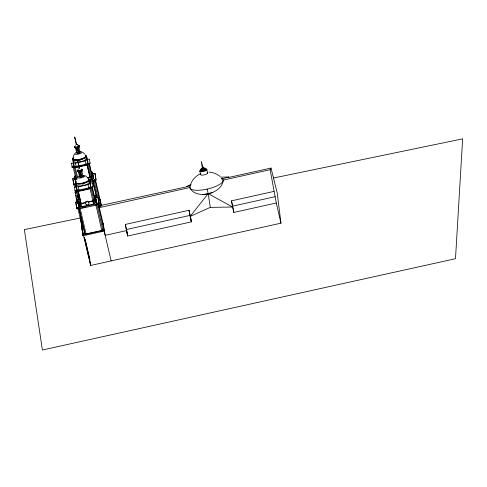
<?xml version="1.0" encoding="UTF-8"?>
<svg xmlns="http://www.w3.org/2000/svg" width="487" height="487" viewBox="0 0 487 487"><rect width="100%" height="100%" fill="white"/><g stroke="black" fill="none" stroke-linecap="round" stroke-linejoin="round"><path stroke-width="0.73" d="M220.672 177.134L228.829 177.018L228.58 177.487L271.034 168.052L270.151 169.689L223.216 180.117C222.413 193.777 195.792 200.382 189.723 187.562L98.782 207.772M73.093 157.246L74.328 154.026M77.64 153.076L76.642 153.253L75.655 147.811M77.396 148.072L78.62 153.32L77.999 153.618L77.61 153.545L76.386 148.292L77.232 147.993M77.61 153.545L78.62 153.32M78.924 147.439L80.148 152.687L79.162 152.948L79.491 152.675M79.588 176.958L80.599 176.732L79.588 176.958L78.383 171.661M80.343 171.777L79.332 172.002L80.556 177.25L80.952 177.323L81.566 177.025L80.075 171.692M81.609 171.065L81.134 171.448M80.556 177.25L80.909 177.012M82.09 176.617L83.1 176.391L82.09 176.617L80.866 171.369M202.336 168.465L201.265 161.471L203.389 168.228L202.349 168.417M93.492 203.03L93.607 203.986L81.792 206.616L78.103 190.587L74.98 190.648L75.095 191.148L78.176 190.782L81.128 203.761L85.45 202.805L85.602 202.075A1.911 1.82 -7.1 0 1 88.238 201.484L88.628 202.099L92.944 201.137L92.865 200.492L93.814 199.962L95.872 199.506L95.409 195.792L94.332 196.03M85.45 202.805L85.639 202.409A1.911 1.82 -7.1 0 1 88.281 201.825L88.628 202.099M98.764 206.701L100.992 206.208L101.466 205.325L100.395 200.729M191.093 184.33L186.125 186.923L101.466 205.325M75.193 145.363L75.643 144.943M78.145 169.068L78.59 168.648M79.125 152.492L78.194 152.656M73.275 162.944L75.369 163.133L85.17 160.953L87.106 159.87L86.723 156.796L87.861 163.096L85.925 164.18L76.118 166.359L74.024 166.17L72.892 159.87L73.342 161.8M77.074 179.319L74.207 166.986L72.143 167.443L72.027 166.944L75.15 166.883L75.193 167.224L87.009 164.594L89.937 162.962L90.052 163.462L88.975 163.705M87.088 164.77L89.024 163.693M87.118 178.072L89.998 177.432L89.918 176.787L90.862 176.257L92.92 175.801L92.463 172.088L91.386 172.325M76.228 186.655L78.322 186.838L88.123 184.658L90.058 183.581L89.675 180.5L90.807 186.801L88.871 187.885L79.071 190.064L76.976 189.875L75.844 183.575L76.142 184.865M89.918 187.976L92.883 186.667L93.005 187.166L91.927 187.41L95.507 202.586L94.575 203.426L93.565 203.651L89.918 187.976L90.077 188.804L78.261 191.428L78.103 190.587M90.034 188.481L91.97 187.398L91.854 186.898M200.674 173.628C195.573 175.959 191.361 180.519 190.125 186.077A17.161 5.278 -13.1 0 0 208.582 188.755A17.161 5.278 -13.1 0 0 221.366 178.242M189.723 187.562L190.399 187.245M270.151 169.689L276.281 203L233.827 212.435L232.567 207.036L210.317 207.359L190.113 216.472L191.373 221.877L127.685 236.031L125.348 224.428L189.029 210.274L190.21 215.351L126.529 229.505L127.685 236.031L125.348 224.428M221.512 179.046L228.829 177.018M80.264 172.033L78.139 171.85A1.918 0.59 -13.1 0 1 78.182 171.692M81.609 176.057L81.146 176.367L82.053 176.038M72.143 167.443L71.565 163.23L72.593 162.999L72.715 163.504M89.59 159.748L89.474 159.249L87.045 159.352M77.482 166.895L80.434 166.237M81.913 165.909L84.129 165.416M75.631 175.825L74.554 176.063L74.718 177.378M94.241 174.334L94.015 173.384L92.962 173.622L92.914 173.256M73.555 184.086L75.838 183.916L76.1 185.2L74.895 184.786L73.774 185.036L72.855 178.461L73.975 178.212L73.933 177.846M89.711 182.175L94.009 181.219L94.983 180.318L96.042 180.087L95.123 173.512L94.064 173.743L94.015 173.384M75.71 176.842L75.929 178.23L74.852 178.467L75.68 182.649L75.345 180.507M75.016 179.776L76.094 179.539L73.105 166.7M90.619 179.947L91.623 179.721L90.923 176.562L91.933 176.337L91.349 172.014M87.076 177.731L90.959 176.872M92.463 172.088L93.583 178.65L91.623 179.721M89.182 180.61L90.661 180.281L90.539 179.326M89.492 181.225L93.79 180.269L94.764 179.368L95.823 179.137L95.123 173.512M75.095 191.148L74.517 186.935L75.546 186.704L75.71 187.197M92.542 183.459L92.42 182.954L89.998 183.063M78.145 190.928L89.961 188.299M80.434 190.6L78.218 191.093L76.173 190.91M81.907 190.271L88.555 188.792M76.94 202.178L75.126 192.249L76.544 191.933M75.321 193.108L75.875 192.986M77.664 201.082L77.506 199.773L78.577 199.53M77.396 201.314L76.843 201.441L76.41 197.972M76.502 207.791L77.628 207.541L77.847 208.491L76.727 208.74L75.802 202.166L76.928 201.916L76.879 201.557L77.104 202.507M79.052 208.905L79.01 208.576L77.89 208.826L77.664 207.87L78.791 207.62L79.052 208.905L96.956 204.924L97.936 204.029L98.995 203.791L98.07 197.217L97.01 197.448L96.968 197.089L95.909 197.326L95.866 196.967M78.772 201.441L78.876 201.935L77.804 202.172L78.632 206.354L79.661 206.129L78.997 203.256M77.963 203.487L81.049 203.116M80.726 206.184L79.698 206.415L79.034 203.566L80.063 203.335L80.769 206.512L81.755 206.293L81.792 206.616M93.851 200.273L94.88 200.041L94.295 195.719M80.769 206.512L80.105 203.657L85.408 202.464M88.585 201.758L93.912 200.577L93.875 200.267L94.575 203.426M95.507 202.586L96.536 202.355L95.409 195.792M97.978 204.357L97.71 203.073L98.77 202.842L98.07 197.217M96.956 204.924L96.694 203.645L97.753 203.408M78.833 207.955L96.736 203.974M82.236 207.864L85.097 207.225M100.992 206.208L100.17 199.591L100.912 205.557L99.835 205.794L98.843 206.713M82.072 223.965L81.39 224.117L82.029 226.863M82.333 226.09L82.687 228.914L82.005 229.067L83.125 233.87L84.878 233.48L78.924 207.9M207.121 189.102L208.174 193.625L232.567 207.036L231.483 200.839L273.938 191.403M78.791 207.62L84.921 233.821L85.998 233.583L86.041 233.918L101.795 230.418L101.753 230.077L102.83 229.84L96.694 203.645M103.944 229.937L102.873 230.174L102.787 229.505L103.859 229.261L103.159 223.624L105.204 235.343L126.431 230.625M104.133 230.747L104.175 231.075L82.948 235.793L82.76 234.984L103.987 230.266L97.71 203.073M99.713 231.733L102.66 231.075M233.827 212.435L232.719 206.135L275.173 196.699M83.49 235.337L84.495 239.653L85.079 239.525L89.815 259.875L89.377 259.973L90.655 265.464L280.969 223.168L277.237 193.15L271.034 168.052M88.877 255.925L88.926 256.868M89.584 258.481L88.999 258.615L84.391 238.819M85.146 239.421L89.711 259.041L89.273 259.139L89.377 259.973M80.903 217.884L24.35 229.59L42.399 350.019L455.491 258.707L462.65 138.856L273.639 177.986M79.625 152.644L80.148 152.687M81.043 176.982L81.566 177.025M186.375 186.454L190.764 185.736M73.22 167.205L75.266 167.388L75.308 167.723L87.124 165.099L87.045 164.448L89.918 176.787M222.748 180.056L223.216 180.117M209.02 172.124C213.081 172.404 216.958 173.956 220.148 176.477M78.669 146.989L79.156 147.299A1.918 0.59 -13.1 0 1 78.669 147.823L78.632 147.847A1.918 0.59 -13.1 0 1 77.311 148.328L75.187 148.139A1.918 0.59 -13.1 0 1 75.412 147.792M81.615 170.7L82.114 170.986A1.918 0.59 -13.1 0 1 80.325 172.002M77.354 144.56L77.938 144.755M77.244 144.761L77.591 144.889M82.601 152.188L84.805 154.142M85.548 175.892L86.783 176.72M77.719 144.956L78.042 145.199M75.126 192.249L75.844 193.047M74.596 177.043L74.742 177.505M203.389 168.228L202.531 168.642L202.336 168.319A2.112 0.651 -13.1 0 0 201.454 169.628A2.112 0.651 -13.1 0 0 204.887 168.721A2.112 0.651 -13.1 0 0 202.902 168.216M81.853 171.107L83.1 176.391M74.779 177.207L75.242 179.697M74.669 177.231L74.602 177.134M77.616 200.942L77.53 200.62L77.585 201.046M74.864 137.784L74.675 136.981L76.465 144.694L74.901 137.973M77.81 161.501L79.418 168.411L77.622 160.686L77.859 161.69M77.585 200.79L77.993 202.47M75.272 180.239L74.748 177.974M74.943 177.84L75.254 179.216M74.834 177.865L75.041 178.766M75.29 179.855L75.083 178.954M77.89 201.545L78.206 202.927M78.127 203.584L77.701 201.679M276.281 203L280.969 223.168M231.483 200.839L232.719 206.135M206.841 169.592L207.632 173.001M199.828 171.15L200.626 174.559M95.823 179.137L96.042 180.087M95.531 180.135L100.292 200.589M94.959 179.977L100.912 205.557M94.764 179.368L95.026 180.653M93.267 175.259L93.778 177.451M92.92 175.801L93.583 178.65M99.878 206.135L93.881 180.214L93.924 180.555M93.748 179.94L94.009 181.219M98.77 202.842L98.995 203.791M89.358 163.62L91.842 174.151M98.484 203.84L103.244 224.294M88.908 163.188L92.597 179.186M96.761 197.6L92.853 180.793L96.633 197.211M98.124 203.45L98.8 206.372M103.987 230.266L111.152 260.91M87.532 160.211L87.867 161.66M87.106 159.87L87.861 163.096M87.989 163.918L90.862 176.257M90.923 176.562L91.586 179.411M96.389 199.7L96.724 201.161M85.986 157.045L86.315 158.464M95.872 199.506L96.536 202.355M86.966 164.271L90.661 180.281M92.311 187.325L94.667 197.454M94.88 200.041L95.543 202.89M95.799 204.497L101.795 230.418M85.17 160.953L85.925 164.18M90.058 183.581L90.807 186.801M90.941 187.629L93.814 199.962M88.938 180.75L89.267 182.168M92.944 201.137L93.607 203.986M88.123 184.658L88.871 187.885M78.724 150.428L79.028 151.743M77.914 147.664L79.138 152.912M79.752 159.724L80.245 161.854A6.477 1.991 -13.1 0 0 86.041 158.001M76.733 149.089L77.043 150.404M82.699 183.429L83.198 185.559M79.838 173.451L80.446 176.081M75.369 163.133L76.118 166.359M75.15 166.883L77.634 177.542M73.683 161.276L73.19 159.146A6.477 1.991 -13.1 0 0 73.464 159.608M78.322 186.838L79.071 190.064M71.565 163.23L71.68 163.729M76.301 183.562L76.636 184.981A6.477 1.991 -13.1 0 0 84.02 185.358A6.477 1.991 -13.1 0 0 88.987 181.706M77.153 190.691L80.026 203.024M77.567 195.177L78.243 198.081M74.901 184.439L75.57 187.3M76.404 190.886L76.733 192.316M74.675 183.836L74.937 185.115M76.051 190.411L79.04 203.243M80.045 208.004L86.041 233.918M72.855 178.461L73.774 185.036M74.517 186.935L74.633 187.434M77.506 199.773L78.17 202.622M77.853 208.144L82.687 228.914M81.256 223.058L81.53 224.239M81.749 225.347L82.084 226.796M85.852 243.555L86.357 245.74M89.084 257.538L90.332 262.913L90.284 262.499M88.847 257.373L84.239 237.577L84.495 239.653M89.139 258.579L90.552 264.63M75.802 202.166L76.727 208.74M78.03 202.659L78.139 203.128M78.194 203.402L77.695 201.021M74.773 178.047L74.596 177.201M77.61 201.247L77.719 201.752M74.694 177.652L74.566 176.97M77.549 200.906L77.64 201.356M190.472 216.8L191.373 221.877L190.508 216.971M189.029 210.274L190.113 216.472L208.174 193.625L210.317 207.359M89.474 159.249L90.052 163.462M92.42 182.954L93.005 187.166M89.998 188.152L90.077 188.804M90.405 263.485L90.655 265.464M89.711 259.041L89.815 259.875M84.878 233.48L84.921 233.821M80.063 203.335L80.105 203.657M82.772 231.045L83.125 233.87M75.929 178.23L76.082 179.861M78.876 201.935L79.034 203.566M80.945 219.704L82.948 235.793M80.897 220.021L82.76 234.984M73.64 163.09L74.024 166.17M76.593 186.801L76.976 189.875M78.352 204.114L78.632 206.354M76.502 197.996L76.678 199.451M76.861 200.906L77.043 202.361M77.847 208.491L77.89 208.826M76.063 195.196L76.24 196.584M77.628 207.541L77.664 207.87M212.49 192.481A17.161 5.278 -13.1 0 1 202.415 194.581M202.854 168.106A1.449 0.444 -13.1 0 1 204.217 168.459A1.449 0.444 -13.1 0 1 201.862 169.08A1.449 0.444 -13.1 0 1 202.489 168.204M204.875 168.277A2.703 0.834 -13.1 0 1 205.167 169.36A2.703 0.834 -13.1 0 1 201.648 170.292A2.703 0.834 -13.1 0 1 200.741 169.373M201.137 169.105A2.703 0.834 -13.1 0 1 202.294 168.63M204.656 168.587A3.202 0.986 -13.1 0 1 205.831 169.78A3.202 0.986 -13.1 0 1 201.283 170.986A3.202 0.986 -13.1 0 1 200.9 169.586M205.715 169.044A3.592 1.102 -13.1 0 1 206.104 170.48A3.592 1.102 -13.1 0 1 201.435 171.722A3.592 1.102 -13.1 0 1 200.23 170.499M207.091 172.556A3.592 1.102 -13.1 0 1 204.266 174.882A3.592 1.102 -13.1 0 1 201.021 173.908M80.245 161.854A6.477 1.991 -13.1 0 1 73.835 160.71M85.669 156.899A6.477 1.991 -13.1 0 1 80.574 159.523A6.477 1.991 -13.1 0 1 74.158 159.949M86.114 155.694A7.086 2.179 -13.1 0 1 78.87 160.095A7.086 2.179 -13.1 0 1 73.379 157.983M85.274 154.945A7.086 2.179 -13.1 0 1 79.685 159.535A7.086 2.179 -13.1 0 1 73.294 157.611M85.456 155.493A6.477 1.991 -13.1 0 1 79.667 159.346A6.477 1.991 -13.1 0 1 73.251 158.208M78.65 145.79A2.575 0.791 -13.1 0 1 78.931 146.824A2.575 0.791 -13.1 0 1 75.588 147.713A2.575 0.791 -13.1 0 1 74.724 146.837M78.571 145.449A2.575 0.791 -13.1 0 1 78.851 146.477A2.575 0.791 -13.1 0 1 75.503 147.366A2.575 0.791 -13.1 0 1 74.639 146.49M78.724 145.631A2.252 0.694 -13.1 0 1 77.238 147.019A2.252 0.694 -13.1 0 1 74.724 146.69M76.1 147.031A1.686 0.517 -13.1 0 1 75.296 146.885M78.937 146.301A2.039 0.627 -13.1 0 1 78.705 146.672M78.407 146.873A2.039 0.627 -13.1 0 1 75.047 147.336M80.057 151.603A3.652 1.126 -13.1 0 1 81.213 153.082A3.652 1.126 -13.1 0 1 75.753 154.3A3.652 1.126 -13.1 0 1 76.489 152.394M88.622 180.604A6.477 1.991 -13.1 0 1 88.05 181.219M87.094 181.858A6.477 1.991 -13.1 0 1 77.104 183.654M88.311 179.027A7.086 2.179 -13.1 0 1 83.624 183.398A7.086 2.179 -13.1 0 1 75.704 182.369M88.22 178.65A7.086 2.179 -13.1 0 1 82.638 183.24A7.086 2.179 -13.1 0 1 76.24 181.316M88.403 179.198A6.477 1.991 -13.1 0 1 82.613 183.057A6.477 1.991 -13.1 0 1 76.203 181.913M80.988 169.141A2.575 0.791 -13.1 0 1 81.932 170.103A2.575 0.791 -13.1 0 1 78.279 171.071A2.575 0.791 -13.1 0 1 77.969 169.945M81.603 169.5A2.575 0.791 -13.1 0 1 81.883 170.529A2.575 0.791 -13.1 0 1 78.535 171.418A2.575 0.791 -13.1 0 1 77.67 170.541M81.457 169.744A1.686 0.517 -13.1 0 1 80.3 170.511M81.676 169.336A2.252 0.694 -13.1 0 1 81.146 170.389A2.252 0.694 -13.1 0 1 78.188 170.925A2.252 0.694 -13.1 0 1 78.2 169.963M81.84 170.188A2.039 0.627 -13.1 0 1 81.658 170.383M80.958 170.773A2.039 0.627 -13.1 0 1 79.971 171.077M79.454 171.168A2.039 0.627 -13.1 0 1 78.541 171.205M83.009 175.308A3.652 1.126 -13.1 0 1 84.166 176.787A3.652 1.126 -13.1 0 1 78.705 178.005A3.652 1.126 -13.1 0 1 79.442 176.105M86.315 204.698A1.735 1.65 -7.1 0 0 88.975 203.353A1.735 1.65 -7.1 0 0 86.442 201.849A1.735 1.65 -7.1 0 0 86.315 204.698"/></g></svg>
